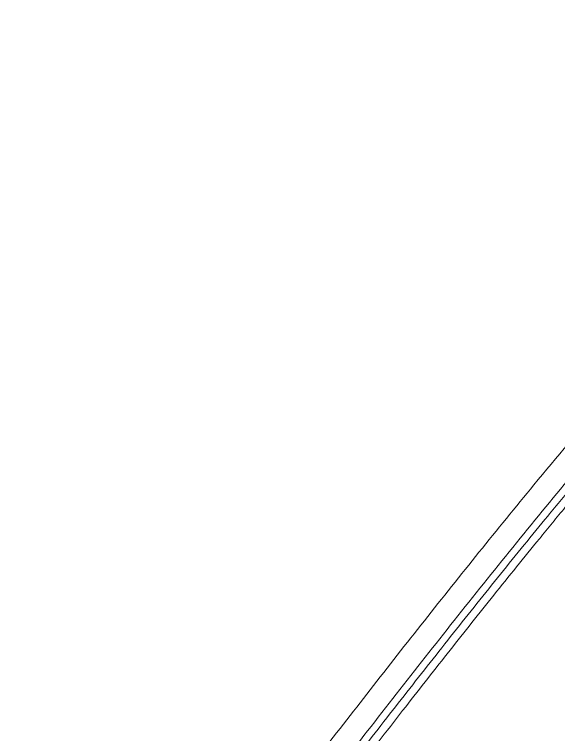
# Model space of a CAD drawing. Header units: inches. Extents: x 1631 to 3663, y 1126 to 1454.
# Drawn here: x 2484.93 to 2515.8, y 1378.73 to 1419.58 of the extents above; entities that cross this region are included whole.
import ezdxf

# ---------------------------------------------------------------- set-up
doc = ezdxf.new("R2010")
doc.units = ezdxf.units.IN
doc.header["$LTSCALE"] = 15

msp = doc.modelspace()

# ---------------------------------------------------------------- linework, layer by layer
at = {"color": 7, "linetype": 'Continuous', "lineweight": 15}
for points, knots in [([(2543.718, 1419.575), (2543.564, 1419.503), (2543.258, 1419.36), (2542.797, 1419.134), (2542.335, 1418.9), (2541.874, 1418.659), (2541.412, 1418.409), (2540.949, 1418.15), (2540.486, 1417.883), (2540.022, 1417.607), (2539.558, 1417.323), (2539.094, 1417.031), (2538.629, 1416.732), (2538.165, 1416.424), (2537.701, 1416.11), (2537.237, 1415.788), (2536.774, 1415.46), (2535.838, 1414.782), (2534.439, 1413.716), (2532.608, 1412.214), (2530.805, 1410.634), (2528.45, 1408.454), (2525.457, 1405.477), (2521.894, 1401.65), (2518.184, 1397.421), (2514.655, 1393.214), (2511.279, 1389.069), (2508.184, 1385.186), (2505.116, 1381.276), (2502.08, 1377.361), (2499.106, 1373.481), (2496.19, 1369.628), (2493.327, 1365.796), (2490.492, 1361.95), (2487.691, 1358.102), (2485.85, 1355.524), (2484.933, 1354.24)], [0, 0, 0, 0, 0.0076531, 0.0152715, 0.022859, 0.0304193, 0.0379561, 0.0454731, 0.0529739, 0.060461, 0.0679339, 0.0753918, 0.0828336, 0.0902586, 0.0976656, 0.1050538, 0.1124222, 0.1197697, 0.1497211, 0.1789876, 0.2068696, 0.2358282, 0.2919307, 0.3517655, 0.4111143, 0.4775068, 0.5308096, 0.5842887, 0.6377522, 0.6910202, 0.7439578, 0.7953232, 0.8467404, 0.8980818, 0.9492143, 1, 1, 1, 1]), ([(2486.081, 1353.572), (2486.572, 1354.262), (2487.557, 1355.644), (2489.048, 1357.713), (2490.551, 1359.785), (2492.066, 1361.857), (2493.592, 1363.928), (2495.126, 1365.996), (2496.669, 1368.061), (2498.218, 1370.121), (2499.773, 1372.173), (2501.882, 1374.939), (2504.561, 1378.416), (2507.825, 1382.601), (2511.121, 1386.77), (2514.444, 1390.886), (2517.752, 1394.877), (2520.947, 1398.603), (2523.919, 1401.921), (2526.661, 1404.831), (2528.73, 1406.906), (2530.222, 1408.335), (2531.168, 1409.219), (2532.111, 1410.075), (2533.051, 1410.903), (2533.987, 1411.702), (2534.919, 1412.472), (2535.847, 1413.21), (2536.77, 1413.92), (2537.382, 1414.368), (2537.688, 1414.591)], [0, 0, 0, 0, 0.0308275, 0.0617988, 0.0928892, 0.1240746, 0.1553313, 0.1866358, 0.2179654, 0.2492976, 0.2806104, 0.3118823, 0.3761177, 0.4407081, 0.5054385, 0.5700433, 0.634267, 0.6961642, 0.7521417, 0.8014734, 0.8484093, 0.8656591, 0.8827942, 0.8998198, 0.9167419, 0.9335677, 0.9503055, 0.9669603, 0.9835274, 1, 1, 1, 1]), ([(2524.988, 1402.402), (2524.78, 1402.179), (2524.359, 1401.727), (2523.722, 1401.034), (2523.075, 1400.322), (2522.415, 1399.589), (2521.745, 1398.835), (2521.062, 1398.06), (2520.368, 1397.265), (2519.662, 1396.449), (2518.945, 1395.612), (2518.216, 1394.754), (2517.476, 1393.875), (2516.724, 1392.976), (2515.96, 1392.057), (2514.549, 1390.347), (2512.503, 1387.831), (2509.841, 1384.497), (2507.201, 1381.143), (2504.586, 1377.789), (2502.861, 1375.547), (2502.001, 1374.429)], [0, 0, 0, 0, 0.026101, 0.0527581, 0.0799762, 0.1077598, 0.1361132, 0.1650401, 0.1945441, 0.2246273, 0.2552915, 0.2865374, 0.3183654, 0.3507748, 0.3837646, 0.4173328, 0.5340731, 0.6510513, 0.7679122, 0.8843122, 1, 1, 1, 1]), ([(2523.22, 1399.813), (2522.996, 1399.563), (2522.543, 1399.06), (2521.862, 1398.293), (2521.174, 1397.51), (2520.479, 1396.711), (2519.777, 1395.897), (2519.07, 1395.069), (2518.356, 1394.227), (2517.637, 1393.373), (2516.913, 1392.506), (2516.184, 1391.627), (2515.451, 1390.737), (2514.093, 1389.078), (2512.153, 1386.676), (2509.626, 1383.495), (2507.037, 1380.196), (2505.284, 1377.931), (2504.363, 1376.742)], [0, 0, 0, 0, 0.034544, 0.069597, 0.10513, 0.141124, 0.177561, 0.214423, 0.25169, 0.289342, 0.327356, 0.365716, 0.404418, 0.443463, 0.581137, 0.713933, 0.849755, 1, 1, 1, 1])]:
    msp.add_open_spline(points, degree=3, knots=knots, dxfattribs=at)

doc.saveas('drawing.dxf')
